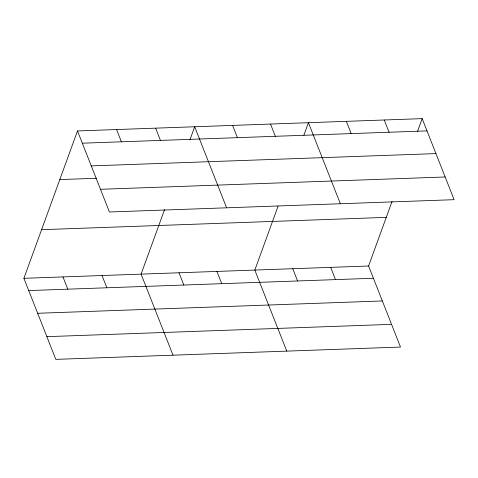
<?xml version="1.0" encoding="UTF-8"?>
<svg xmlns="http://www.w3.org/2000/svg" width="478" height="478" viewBox="0 0 478 478"><rect width="100%" height="100%" fill="white"/><g stroke="black" fill="none" stroke-linecap="round" stroke-linejoin="round"><path stroke-width="0.72" d="M392.085 201.369L368.58 266.007L400.504 347.058L55.824 359.366L23.9 278.316L77.496 130.942L422.176 118.634L454.1 199.685L109.42 211.993L77.496 130.942M164.599 209.489L141.088 274.127L173.018 355.178M189.886 139.958L194.683 126.76L226.614 207.811M278.088 206.126L254.834 270.07L286.758 351.115M303.883 135.202L308.43 122.697L340.354 203.748M417.372 131.838L422.176 118.634M82.324 143.197L427.003 130.888M91.268 165.902L435.942 153.593M59.81 179.579L96.664 178.258M100.482 189.294L445.155 176.985M41.586 229.685L386.266 217.371M23.9 278.316L368.58 266.007M28.728 290.57L373.408 278.262M37.672 313.275L382.346 300.961M46.886 336.661L391.56 324.353M384.258 119.99L389.086 132.245M346.347 121.346L351.175 133.601M330.662 267.357L335.49 279.612M270.518 124.053L275.34 136.308M292.751 268.714L297.579 280.968M232.601 125.403L237.429 137.658M216.922 271.42L221.75 283.675M155.625 128.152L160.453 140.412M179.005 272.777L183.833 285.031M116.56 129.55L121.388 141.805M102.029 275.525L106.857 287.78M62.965 276.917L67.792 289.178"/></g></svg>
